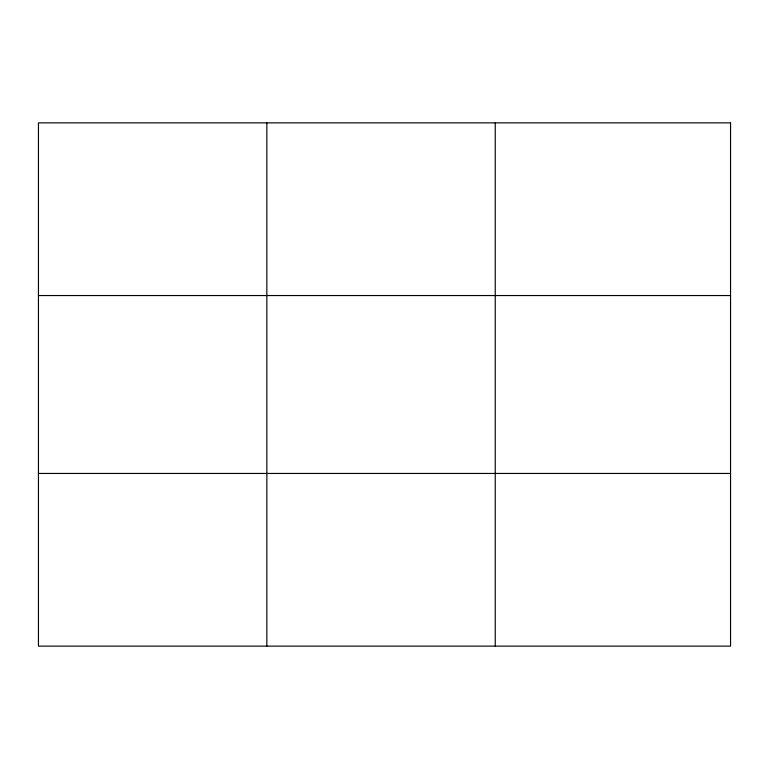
<?xml version="1.0" encoding="UTF-8"?>
<svg xmlns="http://www.w3.org/2000/svg" width="769" height="769" viewBox="0 0 769 769"><rect width="100%" height="100%" fill="white"/><g stroke="black" fill="none" stroke-linecap="round" stroke-linejoin="round"><path stroke-width="1.15" d="M266.843 122.867L266.843 646.133M495.236 122.867L495.236 646.133M38.45 295.546L730.55 295.546M38.45 473.454L730.55 473.454M730.55 122.867L730.55 646.133L38.45 646.133L38.45 122.867L730.55 122.867"/></g></svg>
